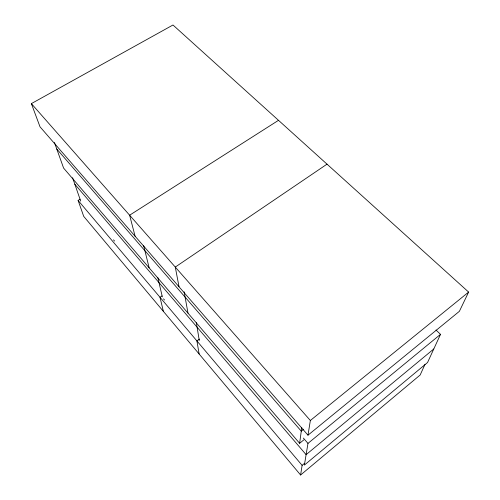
<?xml version="1.0" encoding="UTF-8"?>
<svg xmlns="http://www.w3.org/2000/svg" width="500" height="500" viewBox="0 0 500 500"><rect width="100%" height="100%" fill="white"/><g stroke="black" fill="none" stroke-linecap="round" stroke-linejoin="round"><path stroke-width="0.75" d="M54.431 142.456L63.6 168.088L299.625 443.312L301.769 427.463M80.087 199.2L78.1 200.419L83.706 216.356L300.6 475L302.113 465.344L304.506 463.35M307.987 435.188L310.35 420.494L468.631 292.081L172.981 25L31.369 103.619L40.012 126.806L307.987 435.188L459.387 311.312L468.631 292.081M440.519 334.344L307.975 443.387L304.387 465.075L427.556 362.506L440.519 334.344L436 330.031M424.963 364.45L420.156 375L300.6 475M433.794 348.956L306.106 454.669L74.831 184.219M299.625 443.312L303.844 439.856M303.688 429.181L301.269 431.15L56.781 149.019M199.438 339.113L196.912 340.931L199.137 354.006M161.919 295.95L159.994 297.269L163.369 311.35M327.019 164.156L175.281 267.075L179.031 286.788M278.5 120.325L129.619 215.206L135.1 236.231M31.369 103.619L310.35 420.494M303.375 438.069L307.975 443.387M113.525 239.85L114.537 241.044M163.512 298.837L164.506 300.006M78.1 200.419L302.113 465.344M72.575 177.731L80.7 201.112M143.619 245.531L149.15 267.844M157.812 277.538L162.344 296.913M184.144 291.806L187.994 313.144M196.356 322.688L199.269 340.438"/></g></svg>
